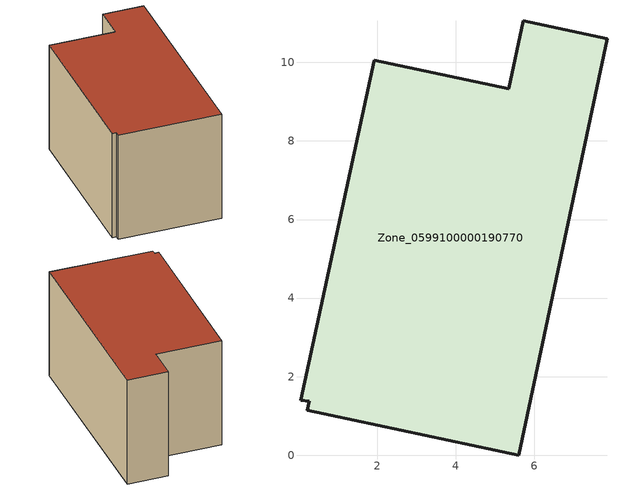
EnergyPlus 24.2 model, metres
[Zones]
Zone_0599100000190770
 floor ground (C_G): 0.27,1.37 0.05,1.4 1.93,10.06 5.35,9.33 5.72,11.06 7.85,10.61 5.6,0 0.22,1.14 z0
 wall outside (C_F): 5.6,0 7.85,10.61 5.72,11.06 5.35,9.33 1.93,10.06 0.05,1.4 0.27,1.37 0.22,1.14 5.6,0 z0:6.07
 roof outside (C_R): 0.27,1.37 0.22,1.14 5.6,0 7.85,10.61 5.72,11.06 5.35,9.33 1.93,10.06 0.05,1.4 z6.07
[BUILDING]
Pand.0599100000190770: North Axis=0; Terrain=City; Loads Convergence Tolerance Value=0.04; Temperature Convergence Tolerance Value=0.4; Solar Distribution=FullExterior; Maximum Number of Warmup Days=25; Minimum Number of Warmup Days=1
[Site:Location]
Rotterdam.The.Hague.AP_ZH_NLD Design_Conditions: Latitude=51.96; Longitude=4.45; Time Zone=1; Elevation=-4.5
[SITE:GROUNDTEMPERATURE:BUILDINGSURFACE]
18, 18, 18, 18, 18, 18, 18, 18, 18, 18, 18, 18
[MATERIAL] Thermal Absorptance=0.9; Solar Absorptance=0.7; Visible Absorptance=0.7
Name | Roughness | Thickness | Conductivity | Density | Specific Heat
G.TI.1975-1991 | MediumSmooth | 0.15 | 0.288461 | 540 | 1210
F.TI.1975-1991 | Rough | 0.3 | 0.230769 | 1920 | 840
R.TI.1975-1991 | MediumRough | 0.2 | 0.153846 | 1500 | 1000
[CONSTRUCTION]
C_G: G.TI.1975-1991
C_F: F.TI.1975-1991
C_R: R.TI.1975-1991
[ZONE]
Zone_0599100000190770: Type=1; Multiplier=1; Ceiling Height=Autocalculate; Volume=Autocalculate; Floor Area=autocalculate; Part of Total Floor Area=Yes
[ZONEINFILTRATION:DESIGNFLOWRATE]
Infil_Zone_0599100000190770: Zone or ZoneList or Space or SpaceList=Zone_0599100000190770; Schedule=AlwaysOn; Design Flow Rate Calculation Method=Flow/Area; Flow Rate per Floor Area=0.003; Constant Term Coefficient=1; Temperature Term Coefficient=0; Velocity Term Coefficient=0; Velocity Squared Term Coefficient=0
[HVACTEMPLATE:ZONE:IDEALLOADSAIRSYSTEM]
Zone_0599100000190770: Maximum Heating Supply Air Temperature=50; Minimum Cooling Supply Air Temperature=13; Maximum Heating Supply Air Humidity Ratio=0.0156; Minimum Cooling Supply Air Humidity Ratio=0.0077; Heating Limit=NoLimit; Cooling Limit=NoLimit; Dehumidification Control Type=ConstantSensibleHeatRatio; Cooling Sensible Heat Ratio=0.7; Dehumidification Setpoint=60; Humidification Control Type=None; Humidification Setpoint=30; Outdoor Air Method=None; Outdoor Air Flow Rate per Person=0.00944; Outdoor Air Flow Rate per Zone Floor Area=0; Outdoor Air Flow Rate per Zone=0; Demand Controlled Ventilation Type=None; Outdoor Air Economizer Type=NoEconomizer; Heat Recovery Type=None; Sensible Heat Recovery Effectiveness=0.7; Latent Heat Recovery Effectiveness=0.65
[ZONECONTROL:THERMOSTAT]
ThermostatControl_Zone_0599100000190770: Zone or ZoneList=Zone_0599100000190770; Control Type Schedule=DualSetpointControlType; Control 1=Thermostat_Zone_0599100000190770; Temperature Difference Between Cutout And Setpoint=0
[THERMOSTATSETPOINT:DUALSETPOINT]
Thermostat_Zone_0599100000190770: Heating Setpoint Temperature Schedule=HeatingSetpoint_Zone_0599100000190770; Cooling Setpoint Temperature Schedule=CoolingSetpoint_Zone_0599100000190770
[SCHEDULE:COMPACT]
HeatingSetpoint_Zone_0599100000190770: Through: 12/31, For: AllDays, Until: 24:00, 21
CoolingSetpoint_Zone_0599100000190770: Through: 12/31, For: AllDays, Until: 24:00, 24
DualSetpointControlType: Through: 12/31, For: AllDays, Until: 24:00, 4
AlwaysOn: Through: 12/31, For: AllDays, Until: 24:00, 1
